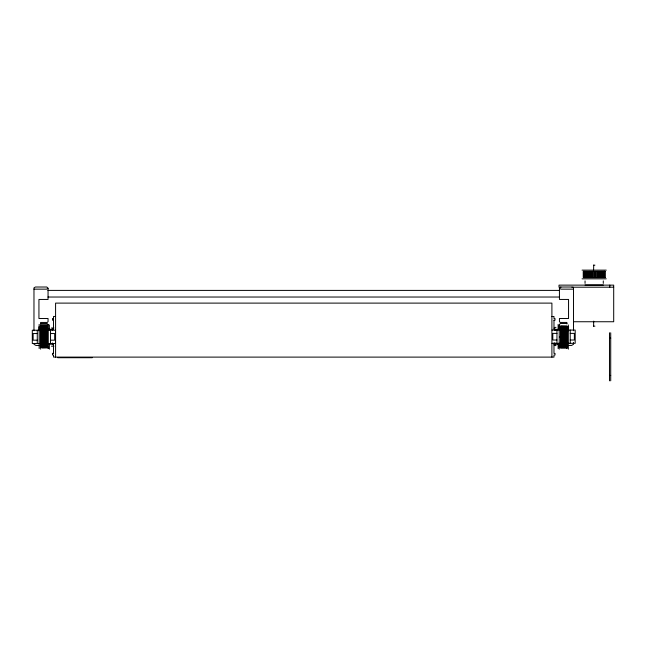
<?xml version="1.0" encoding="UTF-8"?>
<svg xmlns="http://www.w3.org/2000/svg" width="646" height="646" viewBox="0 0 646 646"><rect width="100%" height="100%" fill="white"/><g stroke="black" fill="none" stroke-linecap="round" stroke-linejoin="round"><path stroke-width="0.97" d="M566.889 323.961L566.889 322.443L560.219 322.443L559.436 321.66L559.436 318.51L568.553 318.51L568.553 299.445L559.436 299.445L559.436 288.261L560.68 287.018L572.09 287.018L573.519 287.85M33.972 330.752L33.972 287.85L35.401 287.018L46.811 287.018L48.054 288.261L46.56 289.15L33.972 289.15M53.909 327.99L51.462 327.99M560.462 327.07L567.091 326.836M560.462 334.152L567.091 334.135M560.462 335.169L567.091 335.153L560.462 335.129M560.462 336.776L567.091 336.76L560.462 336.744M47.029 338.391L40.399 338.407L47.029 338.431M40.399 339.425L47.029 339.408M40.399 346.498L47.029 346.724M593.529 265.159L594.918 265.159M582.062 270.133L606.271 270.133M605.011 271.368L583.322 271.368L583.354 277.586L605.011 277.586M582.062 278.83L606.271 278.83M585.05 280.921L585.05 283.368M603.283 280.921L603.283 283.368M585.05 285.048L603.283 285.048M560.994 287.204L559.008 287.204L559.008 285.128L613.7 285.128L613.7 321.74L573.519 321.74M571.952 287.204L613.7 287.204M573.519 289.15L560.93 289.15L559.436 288.286M47.949 290.401L559.371 290.401M47.949 297.031L559.371 297.031M55.588 316.451L53.513 316.451L53.513 329.137M551.902 316.5L553.977 316.5L553.977 318.567L555.011 318.567L555.011 320.23L553.977 320.23M53.513 318.526L52.479 318.526L52.479 320.182L53.513 320.182M40.601 323.476L47.061 323.476L48.054 324.72L40.601 324.72L40.601 322.443L47.271 322.443L48.054 321.66L48.054 318.51L38.938 318.51L38.938 299.445L48.054 299.445L48.054 288.261M566.889 323.476L560.429 323.476L559.436 324.478L559.436 326.795M47.029 325.689L40.399 325.641L40.399 347.354L47.029 347.338L47.029 325.632M40.399 325.834L47.029 325.834M40.399 325.98L47.029 325.98M40.399 326.27L47.029 326.27M567.091 347.928L567.091 326.206L560.462 326.222L560.462 347.928L567.091 347.871M593.529 326.149L594.918 326.149M567.091 326.416L560.462 326.262L567.091 326.262M40.399 326.496L47.029 326.496M560.462 326.416L567.091 326.553M40.399 326.924L47.029 326.924M40.399 327.247L47.029 327.247M554.3 327.457L556.028 327.369M40.399 327.805L47.029 327.805M40.399 328.2L47.029 328.2M40.399 328.871L47.029 328.871M53.513 328.887L52.479 328.887L52.479 330.542M553.977 328.927L555.011 328.927L555.011 330.582M40.399 329.339L47.029 329.339M48.515 329.298L52.479 329.298M555.011 329.347L559.969 329.347M40.399 330.114L47.029 330.114M551.983 330.066L560.058 330.066M568.125 330.066L575.19 330.066L575.19 343.325L568.125 343.325M40.117 330.227L32.3 330.227L32.3 343.486L40.117 343.486M47.691 330.227L55.508 330.227L55.508 343.486L47.691 343.486M40.399 330.639L47.029 330.639M40.399 331.495L47.029 331.495M40.399 332.068L47.029 332.068M40.399 332.989L47.029 332.989M556.957 333.384L552.815 333.384L552.815 340.014L556.957 340.014M570.216 333.384L574.359 333.384L574.359 340.014L570.216 340.014M37.274 333.546L33.132 333.546L33.132 340.176L37.274 340.176M50.533 333.546L54.676 333.546L54.676 340.176L50.533 340.176M40.399 333.594L47.029 333.594M560.462 334.168L567.091 334.168M40.399 334.563L47.029 334.563M40.399 335.193L47.029 335.193M40.399 336.178L47.029 336.178M560.462 337.382L567.091 337.382M609.477 338.165L610.72 338.165M560.462 338.367L567.091 338.367M560.462 338.997L567.091 338.997M40.399 339.392L47.029 339.392M560.462 339.957L567.091 339.957M560.462 340.571L567.091 340.571M560.462 341.492L567.091 341.492M560.462 342.065L567.091 342.065M560.462 342.921L567.091 342.921M553.977 343.018L555.011 343.018L555.011 344.673L553.977 344.673M551.983 343.325L560.058 343.325M560.462 343.446L567.091 343.446M48.515 344.213L52.479 344.213M555.011 344.261L559.969 344.261M560.462 344.221L567.091 344.221M53.513 344.633L52.479 344.633L52.479 342.969M560.462 344.689L567.091 344.689M560.462 345.36L567.091 345.36M38.938 345.44L35.918 345.44L33.972 344.318M554.3 345.513L556.028 345.602M568.553 345.44L571.573 345.44L573.519 344.318L573.519 342.541M560.462 345.755L567.091 345.755M560.462 346.313L567.091 346.313M560.462 346.627L567.091 346.627M40.399 347.015L47.029 347.007L40.399 347.298L48.127 347.233L48.127 347.919M560.462 347.055L567.091 347.055M560.462 347.29L567.091 347.29M41.909 347.677L48.127 347.572M560.462 347.58L567.091 347.58M560.462 347.726L567.091 347.726M48.127 347.847L41.909 347.879L41.909 347.185M53.513 353.33L52.479 353.33L52.479 354.985L53.513 354.985L53.513 357.06L55.588 357.06M57.736 357.714L92.281 357.714M609.477 375.455L610.72 375.455M610.72 332.779L610.72 380.841M609.8 285.128L609.8 287.204M609.477 332.779L609.477 380.841M604.939 271.368L604.939 277.586M604.769 271.368L604.769 277.586M604.664 271.368L604.664 277.586M604.325 271.368L604.325 277.586M604.155 271.368L604.155 277.586M603.655 271.368L603.655 277.586M603.421 271.368L603.421 277.586M602.775 271.368L602.775 277.586M602.484 271.368L602.484 277.586M601.701 271.368L601.701 277.586M601.353 271.368L601.353 277.586M600.457 271.368L600.457 277.586M600.069 271.368L600.069 277.586M599.076 271.368L599.076 277.586M598.648 271.368L598.648 277.586M597.582 271.368L597.582 277.586M597.13 271.368L597.13 277.586M596.016 271.368L596.016 277.586M595.547 271.368L595.547 277.586M594.401 271.368L594.401 277.586M593.932 271.368L593.932 277.586M593.706 265.159L593.601 270.149M593.706 321.151L593.601 326.149M592.786 271.368L592.786 277.586M592.317 271.368L592.317 277.586M591.203 271.368L591.203 277.586M590.751 271.368L590.751 277.586M589.685 271.368L589.685 277.586M589.257 271.368L589.257 277.586M588.264 271.368L588.264 277.586M587.876 271.368L587.876 277.586M586.98 271.368L586.98 277.586M586.633 271.368L586.633 277.586M585.849 271.368L585.849 277.586M585.559 271.368L585.559 277.586M584.913 271.368L584.913 277.586M584.678 271.368L584.678 277.586M584.178 271.368L584.178 277.586M584.008 271.368L584.008 277.586M583.669 271.368L583.669 277.586M583.564 271.368L583.564 277.586M583.395 271.368L583.395 277.586M573.519 287.204L573.519 330.752M570.216 330.066L570.216 343.325M568.553 326.795L568.553 330.76M568.335 324.962L568.335 349.163M566.825 347.919L566.825 348.59M559.444 336.695L559.444 337.527M559.363 325.641L559.363 329.71M559.363 343.979L559.363 347.33M559.218 324.962L559.218 349.163M558.12 324.381L558.12 329.662M558.12 344.035L558.12 348.59M556.957 330.066L556.957 343.325M553.977 320.206L553.977 329.185M553.977 344.423L553.977 353.394L555.011 353.378L555.011 355.034L553.977 355.034L553.977 357.109L55.588 357.109L55.588 303.111L551.902 303.111L551.902 357.109M53.909 346.183L51.462 346.183M53.513 344.375L53.513 353.354M50.533 330.227L50.533 343.486M49.371 324.97L49.371 329.88M49.371 343.898L49.371 349.171M48.272 324.389L48.272 348.598M40.666 347.33L40.666 349.171M39.156 324.389L39.156 348.598M38.938 326.795L38.938 330.76M37.274 330.227L37.274 343.486M567.091 327.805L560.462 327.813L567.091 327.813M567.091 328.394L560.462 328.402L567.091 328.37M567.091 328.749L560.462 328.766L567.091 328.766M567.091 329.46L560.462 329.468L567.091 329.444M567.091 329.888L560.462 329.904L567.091 329.912M567.091 330.704L560.462 330.712L567.091 330.679M567.091 331.18L560.462 331.196L567.091 331.204M567.091 332.084L560.462 332.101L567.091 332.06M567.091 332.609L560.462 332.625L567.091 332.642M567.091 333.578L560.462 333.594L567.091 333.554M47.029 336.776L40.399 336.792L47.029 336.816M567.091 335.726L560.462 335.742L567.091 335.759M47.029 337.818L40.399 337.834L47.029 337.801M47.029 339.966L40.399 339.982L47.029 339.998M47.029 340.935L40.399 340.951L47.029 340.918M47.029 341.459L40.399 341.476L47.029 341.492M47.029 342.364L40.399 342.38L47.029 342.348M47.029 342.84L40.399 342.856L47.029 342.881M47.029 343.656L40.399 343.672L47.029 343.648M47.029 344.084L40.399 344.1L47.029 344.116M47.029 344.794L40.399 344.803L47.029 344.786M47.029 345.158L40.399 345.166L47.029 345.19M47.029 345.747L40.399 345.755L47.029 345.739M567.091 327.498L560.462 327.498L567.091 327.514M47.029 346.038L40.399 346.046L47.029 346.062"/></g></svg>
